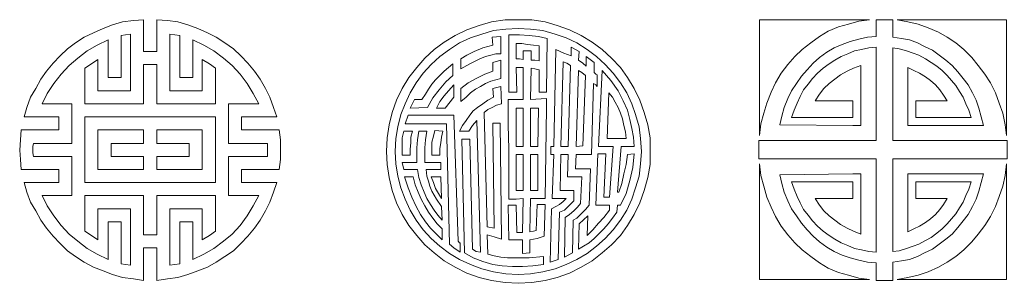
# Model space of a CAD drawing. Extents: x -66030 to 95157, y -13132 to 45879.
# Drawn here: x -62832 to -57508, y 14036 to 15458 of the extents above; entities that cross this region are included whole.
import ezdxf

# ---------------------------------------------------------------- set-up
doc = ezdxf.new("R2010")
doc.units = 0
doc.header["$LTSCALE"] = 100
doc.header["$MEASUREMENT"] = 0
doc.layers.get('0').update_dxf_attribs({"linetype": 'CONTINUOUS'})

msp = doc.modelspace()

# ---------------------------------------------------------------- linework, layer by layer
at = {"lineweight": 0}
for points in [[(-62831.9, 14754.8), (-62828, 14809.5), (-62824.1, 14864.2), (-62621, 14864.2), (-62621, 14934.5), (-62808.5, 14934.5), (-62792.9, 14985.3), (-62773.3, 15040), (-62746, 15086.9), (-62718.7, 15137.6), (-62687.4, 15180.6), (-62652.3, 15223.6), (-62613.2, 15262.6), (-62574.1, 15301.7), (-62531.2, 15332.9), (-62484.3, 15364.2), (-62433.5, 15387.6), (-62382.7, 15411.1), (-62332, 15430.6), (-62277.3, 15446.2), (-62218.7, 15454), (-62164, 15457.9), (-62164, 15286.1), (-62093.7, 15286.1), (-62093.7, 15457.9), (-62035.1, 15454), (-61980.4, 15446.2), (-61925.7, 15430.6), (-61871.1, 15411.1), (-61820.3, 15387.6), (-61773.4, 15364.2), (-61726.5, 15332.9), (-61679.7, 15301.7), (-61640.6, 15262.6), (-61601.5, 15223.6), (-61566.4, 15180.6), (-61535.1, 15137.6), (-61507.8, 15086.9), (-61484.4, 15040), (-61464.8, 14985.3), (-61445.3, 14934.5), (-61636.7, 14934.5), (-61636.7, 14864.2), (-61433.6, 14864.2), (-61425.8, 14809.5), (-61425.8, 14754.8), (-61425.8, 14704.1), (-61433.6, 14649.4), (-61636.7, 14649.4), (-61636.7, 14579.1), (-61445.3, 14579.1), (-61464.8, 14528.3), (-61484.4, 14473.6), (-61507.8, 14426.7), (-61535.1, 14376), (-61566.4, 14333), (-61601.5, 14290), (-61640.6, 14251), (-61679.7, 14211.9), (-61726.5, 14180.7), (-61773.4, 14149.4), (-61820.3, 14122.1), (-61871.1, 14102.6), (-61925.7, 14083), (-61980.4, 14067.4), (-62035.1, 14059.6), (-62093.7, 14051.8), (-62093.7, 14227.5), (-62164, 14227.5), (-62164, 14051.8), (-62218.7, 14059.6), (-62277.3, 14067.4), (-62332, 14083), (-62382.7, 14102.6), (-62433.5, 14122.1), (-62484.3, 14149.4), (-62531.2, 14180.7), (-62574.1, 14211.9), (-62613.2, 14251), (-62652.3, 14290), (-62687.4, 14333), (-62718.7, 14376), (-62746, 14426.7), (-62773.3, 14473.6), (-62792.9, 14528.3), (-62808.5, 14579.1), (-62621, 14579.1), (-62621, 14649.4), (-62824.1, 14649.4), (-62828, 14704.1), (-62831.9, 14754.8)], [(-60144.6, 15457.9), (-60070.4, 15457.9), (-60000.1, 15446.2), (-59933.7, 15426.7), (-59867.3, 15403.2), (-59804.8, 15372), (-59746.2, 15336.8), (-59691.5, 15297.8), (-59640.8, 15250.9), (-59593.9, 15200.1), (-59554.8, 15145.4), (-59519.7, 15086.9), (-59488.4, 15024.4), (-59465, 14958), (-59445.5, 14891.6), (-59433.7, 14821.2), (-59433.7, 14747), (-59433.7, 14676.7), (-59445.5, 14606.4), (-59465, 14536.1), (-59488.4, 14469.7), (-59519.7, 14407.2), (-59554.8, 14348.6), (-59593.9, 14293.9), (-59640.8, 14243.2), (-59691.5, 14200.2), (-59746.2, 14157.2), (-59804.8, 14122.1), (-59867.3, 14090.8), (-59933.7, 14067.4), (-60000.1, 14051.8), (-60070.4, 14040.1), (-60144.6, 14036.2), (-60214.9, 14040.1), (-60289.1, 14051.8), (-60355.5, 14067.4), (-60421.9, 14090.8), (-60484.4, 14122.1), (-60543, 14157.2), (-60597.7, 14200.2), (-60648.5, 14243.2), (-60691.5, 14293.9), (-60734.4, 14348.6), (-60769.6, 14407.2), (-60800.8, 14469.7), (-60824.3, 14536.1), (-60839.9, 14606.4), (-60851.6, 14676.7), (-60855.5, 14747), (-60851.6, 14821.2), (-60839.9, 14891.6), (-60824.3, 14958), (-60800.8, 15024.4), (-60769.6, 15086.9), (-60734.4, 15145.4), (-60691.5, 15200.1), (-60648.5, 15250.9), (-60597.7, 15297.8), (-60543, 15336.8), (-60484.4, 15372), (-60421.9, 15403.2), (-60355.5, 15426.7), (-60289.1, 15446.2), (-60214.9, 15457.9), (-60144.6, 15457.9)], [(-57637, 14887.7), (-58000.2, 14887.7), (-58000.2, 14887.7), (-58043.2, 14887.7), (-58043.2, 15200.1), (-58012, 15184.5), (-57980.7, 15168.9), (-57949.5, 15149.4), (-57922.1, 15129.8), (-57894.8, 15106.4), (-57871.3, 15079), (-57851.8, 15051.7), (-57832.3, 15020.5), (-58000.2, 15020.5), (-58000.2, 14930.6), (-57703.4, 14930.6), (-57715.1, 14969.7), (-57730.7, 15004.8), (-57746.4, 15040), (-57765.9, 15071.2), (-57785.4, 15102.5), (-57808.9, 15129.8), (-57832.3, 15157.2), (-57859.6, 15184.5), (-57887, 15207.9), (-57918.2, 15227.5), (-57949.5, 15247), (-57984.6, 15266.5), (-58015.9, 15278.2), (-58051, 15290), (-58090.1, 15301.7), (-58125.2, 15305.6), (-58125.2, 14805.6), (-58051, 14805.6), (-57972.9, 14805.6), (-57894.8, 14805.6), (-57816.7, 14805.6), (-57738.5, 14805.6), (-57660.4, 14805.6), (-57582.3, 14805.6), (-57508.1, 14805.6), (-57508.1, 14708), (-57582.3, 14708), (-57660.4, 14708), (-57738.5, 14708), (-57816.7, 14708), (-57894.8, 14708), (-57972.9, 14708), (-58051, 14708), (-58125.2, 14708), (-58125.2, 14208), (-58090.1, 14211.9), (-58051, 14223.6), (-58015.9, 14235.4), (-57984.6, 14247.1), (-57949.5, 14266.6), (-57918.2, 14282.2), (-57887, 14305.7), (-57859.6, 14329.1), (-57832.3, 14356.4), (-57808.9, 14383.8), (-57785.4, 14411.1), (-57765.9, 14442.4), (-57746.4, 14473.6), (-57730.7, 14508.8), (-57715.1, 14543.9), (-57703.4, 14583), (-58000.2, 14583), (-58000.2, 14493.1), (-57832.3, 14493.1), (-57851.8, 14461.9), (-57871.3, 14434.6), (-57894.8, 14407.2), (-57922.1, 14383.8), (-57949.5, 14364.3), (-57980.7, 14344.7), (-58012, 14329.1), (-58043.2, 14313.5), (-58043.2, 14626), (-58000.2, 14626), (-58000.2, 14626), (-57637, 14626), (-57648.7, 14579.1), (-57660.4, 14532.2), (-57676, 14489.2), (-57695.6, 14450.2), (-57719, 14407.2), (-57746.4, 14372.1), (-57773.7, 14336.9), (-57804.9, 14301.8), (-57840.1, 14274.4), (-57875.3, 14247.1), (-57910.4, 14219.7), (-57953.4, 14200.2), (-57992.4, 14180.7), (-58035.4, 14165), (-58078.4, 14157.2), (-58125.2, 14149.4), (-58125.2, 14051.8), (-58215.1, 14051.8), (-58215.1, 14145.5), (-58261.9, 14149.4), (-58308.8, 14161.1), (-58355.7, 14172.9), (-58398.7, 14188.5), (-58441.6, 14208), (-58480.7, 14231.4), (-58519.7, 14258.8), (-58554.9, 14290), (-58586.1, 14325.2), (-58617.4, 14360.3), (-58644.7, 14399.4), (-58672.1, 14438.5), (-58691.6, 14481.4), (-58711.1, 14528.3), (-58722.8, 14575.2), (-58734.6, 14622), (-58340.1, 14626), (-58340.1, 14626), (-58297.1, 14626), (-58297.1, 14301.8), (-58336.2, 14317.4), (-58371.3, 14333), (-58406.5, 14352.5), (-58437.7, 14376), (-58469, 14399.4), (-58496.3, 14426.7), (-58519.7, 14458), (-58543.2, 14493.1), (-58340.1, 14493.1), (-58340.1, 14583), (-58672.1, 14583), (-58656.4, 14543.9), (-58640.8, 14504.9), (-58625.2, 14469.7), (-58605.7, 14434.6), (-58582.2, 14403.3), (-58558.8, 14372.1), (-58531.5, 14344.7), (-58500.2, 14317.4), (-58469, 14293.9), (-58437.7, 14274.4), (-58402.6, 14254.9), (-58367.4, 14239.3), (-58332.3, 14223.6), (-58293.2, 14215.8), (-58254.1, 14208), (-58215.1, 14204.1), (-58215.1, 14708), (-58293.2, 14708), (-58375.2, 14708), (-58453.3, 14708), (-58531.5, 14708), (-58609.6, 14708), (-58691.6, 14708), (-58769.7, 14708), (-58847.8, 14708), (-58847.8, 14805.6), (-58769.7, 14805.6), (-58691.6, 14805.6), (-58609.6, 14805.6), (-58531.5, 14805.6), (-58453.3, 14805.6), (-58375.2, 14805.6), (-58293.2, 14805.6), (-58215.1, 14805.6), (-58215.1, 15309.5), (-58254.1, 15305.6), (-58293.2, 15297.8), (-58332.3, 15290), (-58367.4, 15274.3), (-58402.6, 15258.7), (-58437.7, 15239.2), (-58469, 15219.7), (-58500.2, 15196.2), (-58531.5, 15168.9), (-58558.8, 15141.5), (-58582.2, 15110.3), (-58605.7, 15079), (-58625.2, 15043.9), (-58640.8, 15008.7), (-58656.4, 14969.7), (-58672.1, 14930.6), (-58340.1, 14930.6), (-58340.1, 15020.5), (-58543.2, 15020.5), (-58519.7, 15055.6), (-58496.3, 15086.9), (-58469, 15114.2), (-58437.7, 15137.6), (-58406.5, 15161.1), (-58371.3, 15180.6), (-58336.2, 15196.2), (-58297.1, 15211.8), (-58297.1, 14887.7), (-58340.1, 14887.7), (-58340.1, 14887.7), (-58734.6, 14891.6), (-58722.8, 14938.4), (-58711.1, 14985.3), (-58691.6, 15032.2), (-58672.1, 15075.1), (-58644.7, 15114.2), (-58617.4, 15153.3), (-58586.1, 15188.4), (-58554.9, 15223.6), (-58519.7, 15254.8), (-58480.7, 15282.2), (-58441.6, 15305.6), (-58398.7, 15325.1), (-58355.7, 15340.7), (-58308.8, 15352.5), (-58261.9, 15364.2), (-58215.1, 15368.1), (-58215.1, 15457.9), (-58125.2, 15457.9), (-58125.2, 15364.2), (-58078.4, 15356.4), (-58035.4, 15348.6), (-57992.4, 15332.9), (-57953.4, 15313.4), (-57910.4, 15293.9), (-57875.3, 15266.5), (-57840.1, 15239.2), (-57804.9, 15211.8), (-57773.7, 15176.7), (-57746.4, 15141.5), (-57719, 15106.4), (-57695.6, 15063.4), (-57676, 15024.4), (-57660.4, 14981.4), (-57648.7, 14934.5), (-57637, 14887.7)], [(-58843.9, 15457.9), (-58250.2, 15457.9), (-58308.8, 15450.1), (-58363.5, 15434.5), (-58418.2, 15418.9), (-58472.9, 15395.4), (-58519.7, 15368.1), (-58566.6, 15332.9), (-58613.5, 15297.8), (-58652.5, 15258.7), (-58691.6, 15215.8), (-58726.8, 15168.9), (-58758, 15118.1), (-58781.4, 15067.3), (-58804.9, 15008.7), (-58820.5, 14954.1), (-58836.1, 14895.5), (-58843.9, 14833), (-58843.9, 15457.9)], [(-58101.8, 15457.9), (-57512, 15457.9), (-57512, 14833), (-57519.8, 14891.6), (-57531.5, 14954.1), (-57551.1, 15008.7), (-57570.6, 15063.4), (-57597.9, 15118.1), (-57629.2, 15165), (-57664.3, 15211.8), (-57699.5, 15254.8), (-57742.5, 15297.8), (-57785.4, 15332.9), (-57832.3, 15364.2), (-57879.2, 15391.5), (-57933.8, 15415), (-57988.5, 15434.5), (-58043.2, 15446.2), (-58101.8, 15457.9), (-58101.8, 15457.9)], [(-60144.6, 15411.1), (-60078.2, 15407.1), (-60011.8, 15399.3), (-59945.4, 15379.8), (-59886.8, 15360.3), (-59828.2, 15332.9), (-59773.6, 15297.8), (-59722.8, 15258.7), (-59675.9, 15215.8), (-59632.9, 15168.9), (-59593.9, 15118.1), (-59558.7, 15063.4), (-59531.4, 15004.8), (-59511.9, 14946.2), (-59492.3, 14879.8), (-59484.5, 14817.3), (-59480.6, 14747), (-59484.5, 14680.6), (-59492.3, 14614.2), (-59511.9, 14551.7), (-59531.4, 14489.2), (-59558.7, 14430.7), (-59593.9, 14376), (-59632.9, 14325.2), (-59675.9, 14278.3), (-59722.8, 14235.4), (-59773.6, 14196.3), (-59828.2, 14165), (-59886.8, 14137.7), (-59945.4, 14114.3), (-60011.8, 14098.6), (-60078.2, 14086.9), (-60144.6, 14083), (-60211, 14086.9), (-60277.4, 14098.6), (-60339.9, 14114.3), (-60402.4, 14137.7), (-60461, 14165), (-60515.7, 14196.3), (-60566.5, 14235.4), (-60613.3, 14278.3), (-60656.3, 14325.2), (-60695.4, 14376), (-60726.6, 14430.7), (-60754, 14489.2), (-60777.4, 14551.7), (-60793, 14614.2), (-60804.7, 14680.6), (-60808.6, 14747), (-60804.7, 14817.3), (-60793, 14879.8), (-60777.4, 14946.2), (-60754, 15004.8), (-60726.6, 15063.4), (-60695.4, 15118.1), (-60656.3, 15168.9), (-60613.3, 15215.8), (-60566.5, 15258.7), (-60515.7, 15297.8), (-60461, 15332.9), (-60402.4, 15360.3), (-60339.9, 15379.8), (-60277.4, 15399.3), (-60211, 15407.1), (-60144.6, 15411.1)], [(-62164, 15004.8), (-62164, 15215.8), (-62093.7, 15215.8), (-62093.7, 15004.8), (-61777.3, 15004.8), (-61777.3, 15075.1), (-61777.3, 15196.2), (-61808.6, 15219.7), (-61847.6, 15243.1), (-61847.6, 15075.1), (-62023.4, 15075.1), (-62023.4, 15250.9), (-62023.4, 15379.8), (-61996, 15375.9), (-61968.7, 15372), (-61968.7, 15145.4), (-61898.4, 15145.4), (-61898.4, 15348.6), (-61839.8, 15321.2), (-61785.1, 15290), (-61734.3, 15250.9), (-61687.5, 15211.8), (-61644.5, 15165), (-61605.5, 15114.2), (-61574.2, 15059.5), (-61543, 15004.8), (-61707, 15004.8), (-61707, 14790), (-61496.1, 14790), (-61496.1, 14774.4), (-61496.1, 14754.8), (-61496.1, 14739.2), (-61496.1, 14719.7), (-61707, 14719.7), (-61707, 14508.8), (-61543, 14508.8), (-61574.2, 14454.1), (-61605.5, 14399.4), (-61644.5, 14348.6), (-61687.5, 14301.8), (-61734.3, 14262.7), (-61785.1, 14223.6), (-61839.8, 14192.4), (-61898.4, 14165), (-61898.4, 14368.2), (-61968.7, 14368.2), (-61968.7, 14141.6), (-61996, 14137.7), (-62023.4, 14133.8), (-62023.4, 14438.5), (-61847.6, 14438.5), (-61847.6, 14270.5), (-61808.6, 14293.9), (-61777.3, 14317.4), (-61777.3, 14438.5), (-61777.3, 14508.8), (-62093.7, 14508.8), (-62093.7, 14297.8), (-62164, 14297.8), (-62164, 14508.8), (-62480.4, 14508.8), (-62480.4, 14508.8), (-62480.4, 14438.5), (-62480.4, 14438.5), (-62480.4, 14317.4), (-62445.2, 14293.9), (-62410.1, 14270.5), (-62410.1, 14438.5), (-62234.3, 14438.5), (-62234.3, 14133.8), (-62261.7, 14137.7), (-62285.1, 14141.6), (-62285.1, 14368.2), (-62355.4, 14368.2), (-62355.4, 14165), (-62414, 14192.4), (-62468.7, 14223.6), (-62519.4, 14262.7), (-62566.3, 14301.8), (-62609.3, 14348.6), (-62648.3, 14399.4), (-62683.5, 14454.1), (-62710.8, 14508.8), (-62550.7, 14508.8), (-62550.7, 14719.7), (-62757.7, 14719.7), (-62761.6, 14739.2), (-62761.6, 14754.8), (-62761.6, 14774.4), (-62757.7, 14790), (-62550.7, 14790), (-62550.7, 15004.8), (-62710.8, 15004.8), (-62683.5, 15059.5), (-62648.3, 15114.2), (-62609.3, 15165), (-62566.3, 15211.8), (-62519.4, 15250.9), (-62468.7, 15290), (-62414, 15321.2), (-62355.4, 15348.6), (-62355.4, 15145.4), (-62285.1, 15145.4), (-62285.1, 15372), (-62261.7, 15375.9), (-62234.3, 15379.8), (-62234.3, 15250.9), (-62234.3, 15075.1), (-62410.1, 15075.1), (-62410.1, 15243.1), (-62445.2, 15219.7), (-62480.4, 15196.2), (-62480.4, 15075.1), (-62480.4, 15075.1), (-62480.4, 15004.8), (-62480.4, 15004.8), (-62164, 15004.8)], [(-60453.2, 15192.3), (-60406.3, 15219.7), (-60351.6, 15247), (-60320.4, 15258.7), (-60293, 15266.5), (-60265.7, 15274.3), (-60238.4, 15274.3), (-60238.4, 15368.1), (-60285.2, 15364.2), (-60281.3, 15321.2), (-60336, 15305.6), (-60382.9, 15286.1), (-60421.9, 15266.5), (-60453.2, 15247), (-60453.2, 15192.3)], [(-60082.1, 14313.5), (-60062.6, 14317.4), (-60047, 14321.3), (-60043.1, 14461.9), (-60000.1, 14461.9), (-60004, 14290), (-60043.1, 14278.3), (-60082.1, 14270.5), (-60082.1, 14200.2), (-60121.2, 14196.3), (-60121.2, 14270.5), (-60156.3, 14270.5), (-60195.4, 14270.5), (-60199.3, 14458), (-60156.3, 14458), (-60152.4, 14309.6), (-60121.2, 14309.6), (-60117.3, 14493.1), (-60156.3, 14489.2), (-60156.3, 14489.2), (-60195.4, 14489.2), (-60195.4, 14622), (-60195.4, 14758.8), (-60199.3, 14891.6), (-60199.3, 15024.4), (-60199.3, 15024.4), (-60199.3, 15028.3), (-60117.3, 15028.3), (-60117.3, 15200.1), (-60136.8, 15200.1), (-60156.3, 15200.1), (-60152.4, 15067.3), (-60195.4, 15067.3), (-60195.4, 15375.9), (-60195.4, 15375.9), (-60195.4, 15375.9), (-60136.8, 15375.9), (-60086, 15372), (-60035.3, 15368.1), (-59988.4, 15356.4), (-59988.4, 15356.4), (-59988.4, 15356.4), (-59992.3, 15067.3), (-60031.3, 15067.3), (-60031.3, 15188.4), (-60054.8, 15192.3), (-60074.3, 15196.2), (-60078.2, 15028.3), (-59992.3, 15032.2), (-59992.3, 14981.4), (-59992.3, 14981.4), (-60000.1, 14493.1), (-60039.2, 14493.1), (-60039.2, 14493.1), (-60078.2, 14493.1), (-60082.1, 14313.5)], [(-60117.3, 15243.1), (-60117.3, 15290), (-60074.3, 15290), (-60074.3, 15239.2), (-60054.8, 15239.2), (-60031.3, 15235.3), (-60031.3, 15317.3), (-60062.6, 15321.2), (-60093.8, 15325.1), (-60125.1, 15329), (-60156.3, 15329), (-60156.3, 15247), (-60136.8, 15247), (-60117.3, 15243.1)], [(-59968.9, 14774.4), (-59953.2, 14774.4), (-59941.5, 15297.8), (-59898.5, 15278.2), (-59859.5, 15262.6), (-59859.5, 15309.5), (-59816.5, 15286.1), (-59820.4, 15239.2), (-59797, 15223.6), (-59777.5, 15207.9), (-59777.5, 15258.7), (-59734.5, 15227.5), (-59734.5, 15172.8), (-59726.7, 15165), (-59718.9, 15161.1), (-59718.9, 15098.6), (-59726.7, 15106.4), (-59738.4, 15114.2), (-59750.1, 14731.4), (-59761.8, 14731.4), (-59832.1, 14731.4), (-59836, 14653.3), (-59754, 14653.3), (-59761.8, 14458), (-59761.8, 14458), (-59761.8, 14458), (-59761.8, 14458), (-59761.8, 14458), (-59761.8, 14458), (-59781.4, 14434.6), (-59804.8, 14411.1), (-59828.2, 14387.7), (-59847.8, 14376), (-59851.7, 14200.2), (-59894.6, 14176.8), (-59890.7, 14391.6), (-59867.3, 14407.2), (-59843.9, 14426.7), (-59824.3, 14446.3), (-59808.7, 14465.8), (-59800.9, 14610.3), (-59879, 14610.3), (-59875.1, 14731.4), (-59914.2, 14731.4), (-59918.1, 14536.1), (-59843.9, 14536.1), (-59843.9, 14481.4), (-59851.7, 14473.6), (-59871.2, 14454.1), (-59894.6, 14430.7), (-59922, 14418.9), (-59929.8, 14165), (-59972.8, 14149.4), (-59964.9, 14438.5), (-59941.5, 14450.2), (-59922, 14461.9), (-59902.5, 14477.5), (-59886.8, 14493.1), (-59886.8, 14493.1), (-59961, 14493.1), (-59953.2, 14731.4), (-59968.9, 14731.4), (-59968.9, 14774.4)], [(-60453.2, 15086.9), (-60453.2, 15016.5), (-60425.9, 15040), (-60402.4, 15063.4), (-60375.1, 15082.9), (-60347.7, 15098.6), (-60320.4, 15114.2), (-60293, 15125.9), (-60265.7, 15133.7), (-60238.4, 15141.5), (-60238.4, 15239.2), (-60281.3, 15227.5), (-60281.3, 15180.6), (-60324.3, 15165), (-60371.2, 15141.5), (-60414.1, 15118.1), (-60453.2, 15086.9)], [(-59863.4, 15211.8), (-59882.9, 15223.6), (-59902.5, 15231.4), (-59914.2, 14774.4), (-59875.1, 14774.4), (-59863.4, 15211.8)], [(-60703.2, 15028.3), (-60726.6, 14981.4), (-60632.9, 14985.3), (-60605.5, 15036.1), (-60570.4, 15079), (-60535.2, 15122), (-60496.2, 15157.2), (-60496.2, 15219.7), (-60543, 15180.6), (-60589.9, 15133.7), (-60609.4, 15110.3), (-60629, 15082.9), (-60644.6, 15055.6), (-60664.1, 15028.3), (-60703.2, 15028.3)], [(-59781.4, 15157.2), (-59800.9, 15172.8), (-59820.4, 15184.5), (-59832.1, 14774.4), (-59797, 14778.3), (-59781.4, 15157.2)], [(-59711.1, 14774.4), (-59691.5, 15184.5), (-59644.7, 15129.8), (-59605.6, 15075.1), (-59578.3, 15020.5), (-59554.8, 14969.7), (-59543.1, 14918.9), (-59531.4, 14872), (-59523.6, 14825.2), (-59519.7, 14774.4), (-59519.7, 14774.4), (-59590, 14774.4), (-59609.5, 14528.3), (-59601.7, 14528.3), (-59586.1, 14575.2), (-59574.3, 14626), (-59562.6, 14676.7), (-59554.8, 14731.4), (-59519.7, 14735.3), (-59527.5, 14661.1), (-59543.1, 14590.8), (-59562.6, 14520.5), (-59593.9, 14458), (-59609.5, 14458), (-59613.4, 14418.9), (-59636.8, 14387.7), (-59660.3, 14356.4), (-59683.7, 14329.1), (-59711.1, 14301.8), (-59734.5, 14278.3), (-59761.8, 14254.9), (-59793.1, 14235.4), (-59820.4, 14219.7), (-59816.5, 14356.4), (-59769.6, 14399.4), (-59773.6, 14293.9), (-59742.3, 14325.2), (-59711.1, 14360.3), (-59683.7, 14391.6), (-59652.5, 14430.7), (-59652.5, 14458), (-59683.7, 14458), (-59683.7, 14458), (-59726.7, 14458), (-59715, 14735.3), (-59672, 14735.3), (-59683.7, 14501), (-59652.5, 14501), (-59632.9, 14774.4), (-59711.1, 14774.4)], [(-60586, 14981.4), (-60566.5, 15016.5), (-60543, 15047.8), (-60519.6, 15075.1), (-60492.3, 15106.4), (-60492.3, 15040), (-60539.1, 14981.4), (-60586, 14981.4)], [(-60461, 14856.4), (-60445.4, 14887.7), (-60425.9, 14915), (-60406.3, 14942.3), (-60386.8, 14965.8), (-60363.4, 14985.3), (-60336, 15004.8), (-60308.7, 15024.4), (-60277.4, 15040), (-60281.3, 15086.9), (-60238.4, 15098.6), (-60234.5, 15004.8), (-60261.8, 14997), (-60285.2, 14985.3), (-60308.7, 14973.6), (-60328.2, 14958), (-60312.6, 14340.8), (-60273.5, 14333), (-60281.3, 14899.4), (-60242.3, 14899.4), (-60234.5, 14274.4), (-60273.5, 14286.1), (-60312.6, 14297.8), (-60308.7, 14192.4), (-60273.5, 14184.6), (-60238.4, 14176.8), (-60203.2, 14172.9), (-60164.2, 14172.9), (-60086, 14172.9), (-60007.9, 14180.7), (-60007.9, 14137.7), (-60066.5, 14129.9), (-60121.2, 14126), (-60175.9, 14126), (-60230.6, 14129.9), (-60281.3, 14137.7), (-60336, 14153.3), (-60386.8, 14172.9), (-60433.7, 14200.2), (-60449.3, 14813.4), (-60406.3, 14813.4), (-60390.7, 14219.7), (-60371.2, 14208), (-60347.7, 14204.1), (-60367.3, 14915), (-60390.7, 14887.7), (-60410.2, 14856.4), (-60461, 14856.4)], [(-59656.4, 15063.4), (-59664.2, 14817.3), (-59562.6, 14817.3), (-59566.5, 14852.5), (-59574.3, 14887.7), (-59582.2, 14922.8), (-59593.9, 14954.1), (-59605.6, 14985.3), (-59621.2, 15012.6), (-59636.8, 15040), (-59656.4, 15063.4)], [(-60117.3, 14774.4), (-60117.3, 14981.4), (-60156.3, 14981.4), (-60156.3, 14774.4), (-60117.3, 14774.4)], [(-60078.2, 14981.4), (-60078.2, 14774.4), (-60039.2, 14774.4), (-60035.3, 14981.4), (-60078.2, 14981.4)], [(-62480.4, 14579.1), (-62480.4, 14934.5), (-61777.3, 14934.5), (-61777.3, 14579.1), (-62480.4, 14579.1)], [(-60515.7, 14247.1), (-60531.3, 14895.5), (-60754, 14895.5), (-60738.3, 14942.3), (-60531.3, 14942.3), (-60531.3, 14942.3), (-60492.3, 14942.3), (-60468.8, 14262.7), (-60461, 14254.9), (-60457.1, 14254.9), (-60457.1, 14204.1), (-60492.3, 14227.5), (-60515.7, 14247.1)], [(-62339.8, 14719.7), (-62339.8, 14790), (-62164, 14790), (-62164, 14864.2), (-62410.1, 14864.2), (-62410.1, 14649.4), (-62164, 14649.4), (-62164, 14719.7), (-62339.8, 14719.7)], [(-62093.7, 14790), (-61917.9, 14790), (-61917.9, 14719.7), (-62093.7, 14719.7), (-62093.7, 14649.4), (-61847.6, 14649.4), (-61847.6, 14864.2), (-62093.7, 14864.2), (-62093.7, 14790)], [(-60761.8, 14856.4), (-60714.9, 14856.4), (-60722.7, 14825.2), (-60722.7, 14793.9), (-60726.6, 14758.8), (-60726.6, 14727.5), (-60769.6, 14727.5), (-60769.6, 14754.8), (-60769.6, 14790), (-60769.6, 14821.2), (-60761.8, 14856.4)], [(-60769.6, 14688.4), (-60691.5, 14688.4), (-60691.5, 14727.5), (-60691.5, 14766.6), (-60687.6, 14809.5), (-60679.7, 14856.4), (-60636.8, 14856.4), (-60644.6, 14809.5), (-60648.5, 14766.6), (-60648.5, 14727.5), (-60648.5, 14688.4), (-60562.6, 14688.4), (-60562.6, 14649.4), (-60640.7, 14649.4), (-60636.8, 14614.2), (-60629, 14586.9), (-60621.1, 14559.5), (-60609.4, 14532.2), (-60586, 14489.2), (-60558.7, 14450.2), (-60554.7, 14376), (-60578.2, 14403.3), (-60597.7, 14430.7), (-60617.2, 14461.9), (-60636.8, 14493.1), (-60652.4, 14528.3), (-60668, 14567.4), (-60679.7, 14606.4), (-60687.6, 14649.4), (-60761.8, 14649.4), (-60769.6, 14688.4)], [(-60593.8, 14860.3), (-60550.8, 14856.4), (-60558.7, 14825.2), (-60562.6, 14793.9), (-60566.5, 14762.7), (-60566.5, 14727.5), (-60609.4, 14727.5), (-60609.4, 14762.7), (-60609.4, 14797.8), (-60601.6, 14829.1), (-60593.8, 14860.3)], [(-60117.3, 14536.1), (-60117.3, 14731.4), (-60156.3, 14731.4), (-60156.3, 14536.1), (-60117.3, 14536.1)], [(-60078.2, 14731.4), (-60078.2, 14536.1), (-60039.2, 14536.1), (-60039.2, 14731.4), (-60078.2, 14731.4)], [(-58250.2, 14055.7), (-58843.9, 14055.7), (-58843.9, 14680.6), (-58836.1, 14618.1), (-58820.5, 14559.5), (-58804.9, 14501), (-58781.4, 14446.3), (-58758, 14395.5), (-58726.8, 14344.7), (-58691.6, 14297.8), (-58652.5, 14254.9), (-58613.5, 14215.8), (-58566.6, 14180.7), (-58519.7, 14145.5), (-58472.9, 14118.2), (-58418.2, 14094.7), (-58363.5, 14079.1), (-58308.8, 14063.5), (-58250.2, 14055.7)], [(-57512, 14680.6), (-57512, 14055.7), (-58101.8, 14055.7), (-58101.8, 14055.7), (-58043.2, 14067.4), (-57988.5, 14079.1), (-57933.8, 14098.6), (-57879.2, 14122.1), (-57832.3, 14149.4), (-57785.4, 14180.7), (-57742.5, 14215.8), (-57699.5, 14258.8), (-57664.3, 14301.8), (-57629.2, 14348.6), (-57597.9, 14395.5), (-57570.6, 14450.2), (-57551.1, 14504.9), (-57531.5, 14559.5), (-57519.8, 14618.1), (-57512, 14680.6)], [(-60757.9, 14610.3), (-60711, 14610.3), (-60699.3, 14567.4), (-60683.6, 14528.3), (-60668, 14489.2), (-60648.5, 14454.1), (-60629, 14418.9), (-60605.5, 14387.7), (-60582.1, 14356.4), (-60554.7, 14329.1), (-60554.7, 14270.5), (-60586, 14301.8), (-60617.2, 14333), (-60644.6, 14368.2), (-60671.9, 14407.2), (-60695.4, 14450.2), (-60718.8, 14501), (-60738.3, 14551.7), (-60757.9, 14610.3)], [(-60613.3, 14610.3), (-60562.6, 14610.3), (-60558.7, 14493.1), (-60574.3, 14520.5), (-60589.9, 14547.8), (-60601.6, 14579.1), (-60613.3, 14610.3)]]:
    msp.add_lwpolyline(points, close=True, dxfattribs=at)
for points in [[(-57637, 14887.7), (-58000.2, 14887.7), (-58000.2, 14887.7), (-58043.2, 14887.7), (-58043.2, 15200.1), (-58012, 15184.5), (-57980.7, 15168.9), (-57949.5, 15149.4), (-57922.1, 15129.8), (-57894.8, 15106.4), (-57871.3, 15079), (-57851.8, 15051.7), (-57832.3, 15020.5), (-58000.2, 15020.5), (-58000.2, 14930.6), (-57703.4, 14930.6), (-57715.1, 14969.7), (-57730.7, 15004.8), (-57746.4, 15040), (-57765.9, 15071.2), (-57785.4, 15102.5), (-57808.9, 15129.8), (-57832.3, 15157.2), (-57859.6, 15184.5), (-57887, 15207.9), (-57918.2, 15227.5), (-57949.5, 15247), (-57984.6, 15266.5), (-58015.9, 15278.2), (-58051, 15290), (-58090.1, 15301.7), (-58125.2, 15305.6), (-58125.2, 14805.6), (-58051, 14805.6), (-57972.9, 14805.6), (-57894.8, 14805.6), (-57816.7, 14805.6), (-57738.5, 14805.6), (-57660.4, 14805.6), (-57582.3, 14805.6), (-57508.1, 14805.6), (-57508.1, 14708), (-57582.3, 14708), (-57660.4, 14708), (-57738.5, 14708), (-57816.7, 14708), (-57894.8, 14708), (-57972.9, 14708), (-58051, 14708), (-58125.2, 14708), (-58125.2, 14208), (-58090.1, 14211.9), (-58051, 14223.6), (-58015.9, 14235.4), (-57984.6, 14247.1), (-57949.5, 14266.6), (-57918.2, 14282.2), (-57887, 14305.7), (-57859.6, 14329.1), (-57832.3, 14356.4), (-57808.9, 14383.8), (-57785.4, 14411.1), (-57765.9, 14442.4), (-57746.4, 14473.6), (-57730.7, 14508.8), (-57715.1, 14543.9), (-57703.4, 14583), (-58000.2, 14583), (-58000.2, 14493.1), (-57832.3, 14493.1), (-57851.8, 14461.9), (-57871.3, 14434.6), (-57894.8, 14407.2), (-57922.1, 14383.8), (-57949.5, 14364.3), (-57980.7, 14344.7), (-58012, 14329.1), (-58043.2, 14313.5), (-58043.2, 14626), (-58000.2, 14626), (-58000.2, 14626), (-57637, 14626), (-57648.7, 14579.1), (-57660.4, 14532.2), (-57676, 14489.2), (-57695.6, 14450.2), (-57719, 14407.2), (-57746.4, 14372.1), (-57773.7, 14336.9), (-57804.9, 14301.8), (-57840.1, 14274.4), (-57875.3, 14247.1), (-57910.4, 14219.7), (-57953.4, 14200.2), (-57992.4, 14180.7), (-58035.4, 14165), (-58078.4, 14157.2), (-58125.2, 14149.4), (-58125.2, 14051.8), (-58215.1, 14051.8), (-58215.1, 14145.5), (-58261.9, 14149.4), (-58308.8, 14161.1), (-58355.7, 14172.9), (-58398.7, 14188.5), (-58441.6, 14208), (-58480.7, 14231.4), (-58519.7, 14258.8), (-58554.9, 14290), (-58586.1, 14325.2), (-58617.4, 14360.3), (-58644.7, 14399.4), (-58672.1, 14438.5), (-58691.6, 14481.4), (-58711.1, 14528.3), (-58722.8, 14575.2), (-58734.6, 14622), (-58340.1, 14626), (-58340.1, 14626), (-58297.1, 14626), (-58297.1, 14301.8), (-58336.2, 14317.4), (-58371.3, 14333), (-58406.5, 14352.5), (-58437.7, 14376), (-58469, 14399.4), (-58496.3, 14426.7), (-58519.7, 14458), (-58543.2, 14493.1), (-58340.1, 14493.1), (-58340.1, 14583), (-58672.1, 14583), (-58656.4, 14543.9), (-58640.8, 14504.9), (-58625.2, 14469.7), (-58605.7, 14434.6), (-58582.2, 14403.3), (-58558.8, 14372.1), (-58531.5, 14344.7), (-58500.2, 14317.4), (-58469, 14293.9), (-58437.7, 14274.4), (-58402.6, 14254.9), (-58367.4, 14239.3), (-58332.3, 14223.6), (-58293.2, 14215.8), (-58254.1, 14208), (-58215.1, 14204.1), (-58215.1, 14708), (-58293.2, 14708), (-58375.2, 14708), (-58453.3, 14708), (-58531.5, 14708), (-58609.6, 14708), (-58691.6, 14708), (-58769.7, 14708), (-58847.8, 14708), (-58847.8, 14805.6), (-58769.7, 14805.6), (-58691.6, 14805.6), (-58609.6, 14805.6), (-58531.5, 14805.6), (-58453.3, 14805.6), (-58375.2, 14805.6), (-58293.2, 14805.6), (-58215.1, 14805.6), (-58215.1, 15309.5), (-58254.1, 15305.6), (-58293.2, 15297.8), (-58332.3, 15290), (-58367.4, 15274.3), (-58402.6, 15258.7), (-58437.7, 15239.2), (-58469, 15219.7), (-58500.2, 15196.2), (-58531.5, 15168.9), (-58558.8, 15141.5), (-58582.2, 15110.3), (-58605.7, 15079), (-58625.2, 15043.9), (-58640.8, 15008.7), (-58656.4, 14969.7), (-58672.1, 14930.6), (-58340.1, 14930.6), (-58340.1, 15020.5), (-58543.2, 15020.5), (-58519.7, 15055.6), (-58496.3, 15086.9), (-58469, 15114.2), (-58437.7, 15137.6), (-58406.5, 15161.1), (-58371.3, 15180.6), (-58336.2, 15196.2), (-58297.1, 15211.8), (-58297.1, 14887.7), (-58340.1, 14887.7), (-58340.1, 14887.7), (-58734.6, 14891.6), (-58722.8, 14938.4), (-58711.1, 14985.3), (-58691.6, 15032.2), (-58672.1, 15075.1), (-58644.7, 15114.2), (-58617.4, 15153.3), (-58586.1, 15188.4), (-58554.9, 15223.6), (-58519.7, 15254.8), (-58480.7, 15282.2), (-58441.6, 15305.6), (-58398.7, 15325.1), (-58355.7, 15340.7), (-58308.8, 15352.5), (-58261.9, 15364.2), (-58215.1, 15368.1), (-58215.1, 15457.9), (-58125.2, 15457.9), (-58125.2, 15364.2), (-58078.4, 15356.4), (-58035.4, 15348.6), (-57992.4, 15332.9), (-57953.4, 15313.4), (-57910.4, 15293.9), (-57875.3, 15266.5), (-57840.1, 15239.2), (-57804.9, 15211.8), (-57773.7, 15176.7), (-57746.4, 15141.5), (-57719, 15106.4), (-57695.6, 15063.4), (-57676, 15024.4), (-57660.4, 14981.4), (-57648.7, 14934.5), (-57637, 14887.7)], [(-58843.9, 15457.9), (-58250.2, 15457.9), (-58308.8, 15450.1), (-58363.5, 15434.5), (-58418.2, 15418.9), (-58472.9, 15395.4), (-58519.7, 15368.1), (-58566.6, 15332.9), (-58613.5, 15297.8), (-58652.5, 15258.7), (-58691.6, 15215.8), (-58726.8, 15168.9), (-58758, 15118.1), (-58781.4, 15067.3), (-58804.9, 15008.7), (-58820.5, 14954.1), (-58836.1, 14895.5), (-58843.9, 14833), (-58843.9, 15457.9)], [(-58101.8, 15457.9), (-57512, 15457.9), (-57512, 14833), (-57519.8, 14891.6), (-57531.5, 14954.1), (-57551.1, 15008.7), (-57570.6, 15063.4), (-57597.9, 15118.1), (-57629.2, 15165), (-57664.3, 15211.8), (-57699.5, 15254.8), (-57742.5, 15297.8), (-57785.4, 15332.9), (-57832.3, 15364.2), (-57879.2, 15391.5), (-57933.8, 15415), (-57988.5, 15434.5), (-58043.2, 15446.2), (-58101.8, 15457.9), (-58101.8, 15457.9)], [(-58250.2, 14055.7), (-58843.9, 14055.7), (-58843.9, 14680.6), (-58836.1, 14618.1), (-58820.5, 14559.5), (-58804.9, 14501), (-58781.4, 14446.3), (-58758, 14395.5), (-58726.8, 14344.7), (-58691.6, 14297.8), (-58652.5, 14254.9), (-58613.5, 14215.8), (-58566.6, 14180.7), (-58519.7, 14145.5), (-58472.9, 14118.2), (-58418.2, 14094.7), (-58363.5, 14079.1), (-58308.8, 14063.5), (-58250.2, 14055.7)], [(-57512, 14680.6), (-57512, 14055.7), (-58101.8, 14055.7), (-58101.8, 14055.7), (-58043.2, 14067.4), (-57988.5, 14079.1), (-57933.8, 14098.6), (-57879.2, 14122.1), (-57832.3, 14149.4), (-57785.4, 14180.7), (-57742.5, 14215.8), (-57699.5, 14258.8), (-57664.3, 14301.8), (-57629.2, 14348.6), (-57597.9, 14395.5), (-57570.6, 14450.2), (-57551.1, 14504.9), (-57531.5, 14559.5), (-57519.8, 14618.1), (-57512, 14680.6)]]:
    msp.add_lwpolyline(points, dxfattribs=at)

doc.saveas('drawing.dxf')
